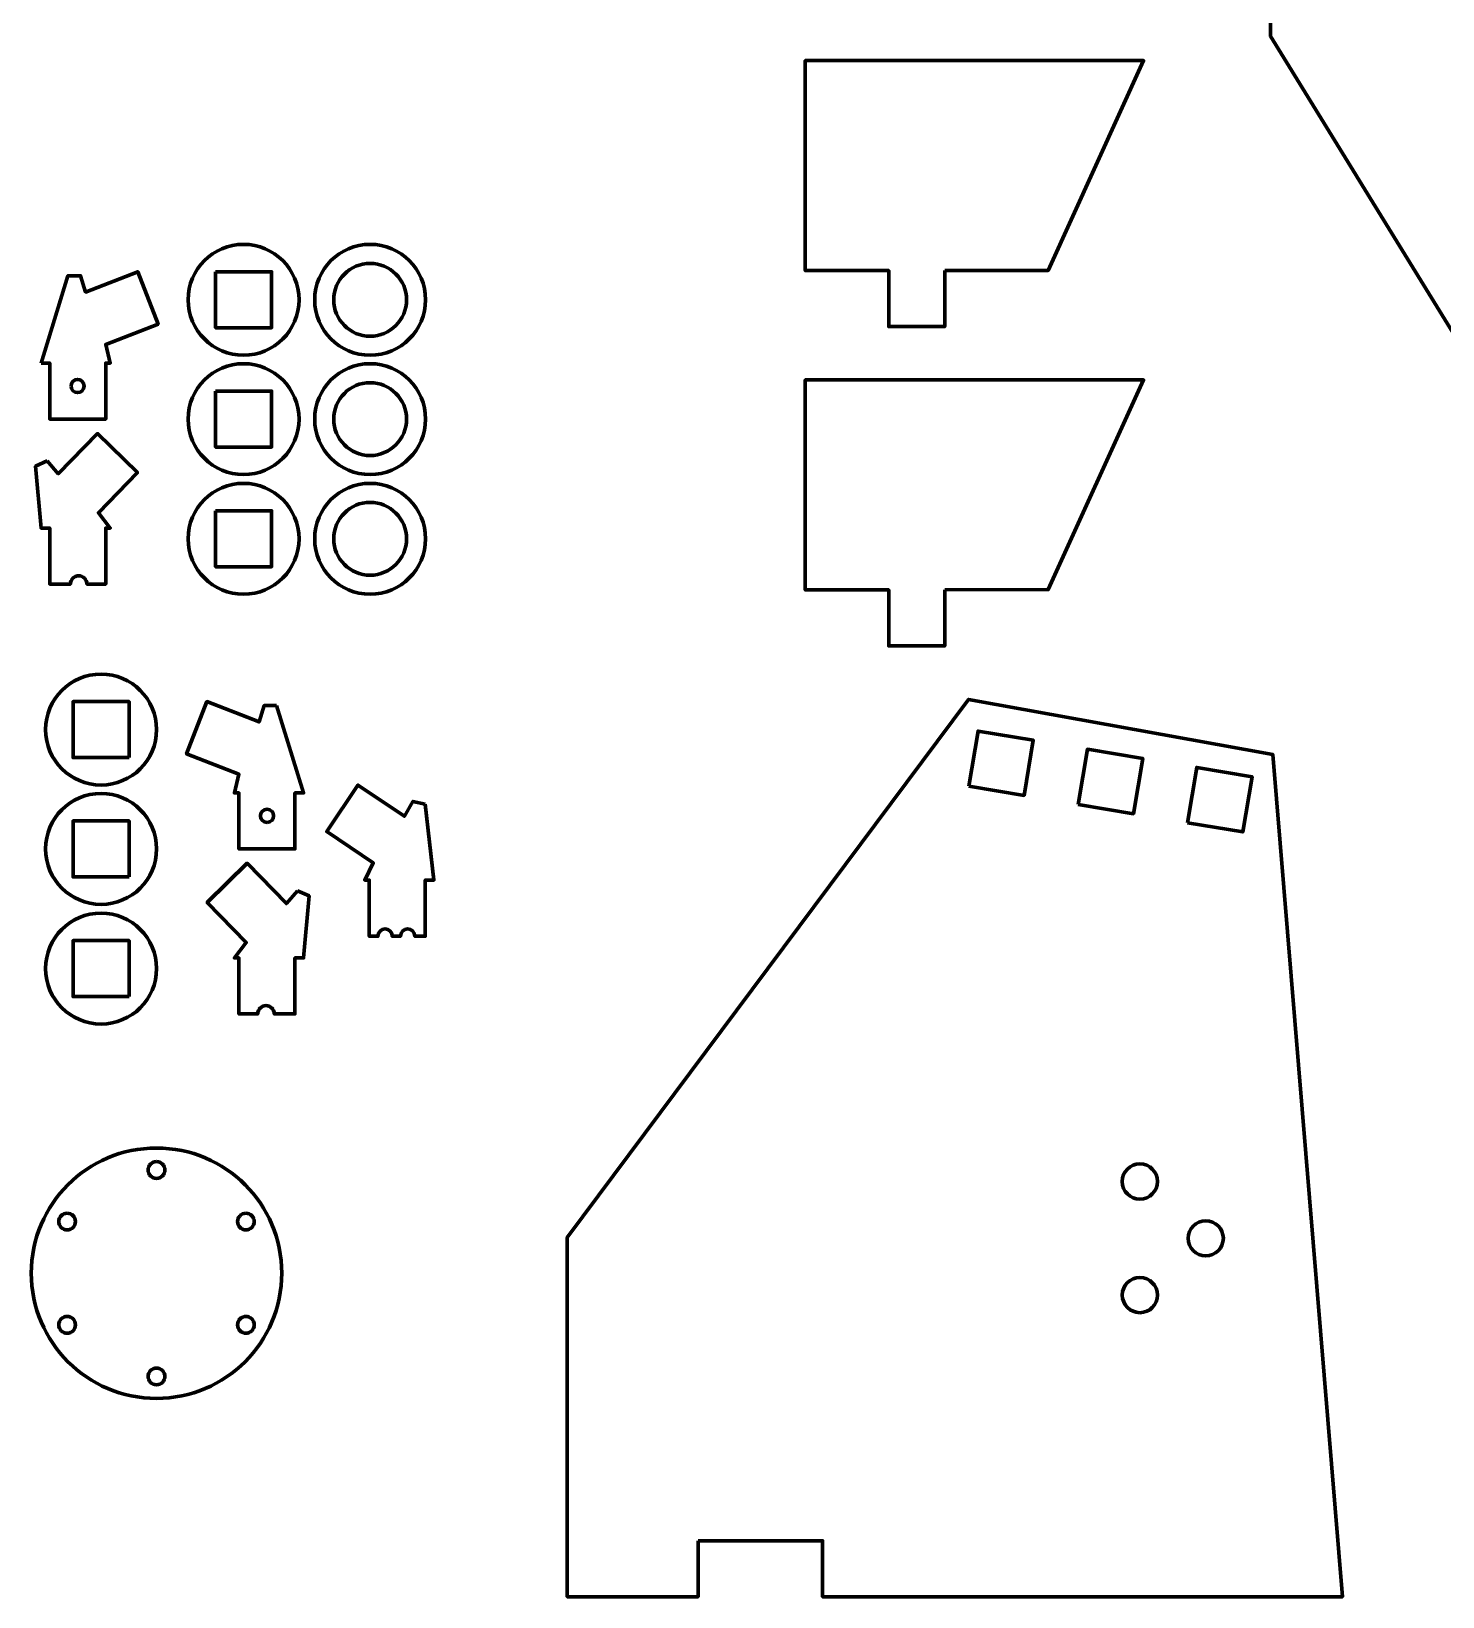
# Model space of a CAD drawing. Header units: inches. Extents: x 247 to 2765, y -1897 to -1110.
# Drawn here: x 344.6 to 420.2, y -1333.8 to -1250 of the extents above; entities that cross this region are included whole.
import ezdxf

# ---------------------------------------------------------------- set-up
doc = ezdxf.new("R2010")
doc.units = ezdxf.units.IN
doc.header["$MEASUREMENT"] = 0
doc.layers.add('Layer 1', color=7, linetype='Continuous')

# ---------------------------------------------------------------- blocks, each defined once
blk = doc.blocks.new('block 104')
at = {"layer": 'Layer 1', "color": 240, "lineweight": 70, "true_color": 0xec2227}
for points in [[(351.311, -1310.543), (351.559, -1310.543), (351.76, -1310.744), (351.76, -1310.992), (351.76, -1311.24), (351.559, -1311.441), (351.311, -1311.441), (351.063, -1311.441), (350.862, -1311.24), (350.862, -1310.992), (350.862, -1310.744), (351.063, -1310.543), (351.311, -1310.543)], [(346.525, -1313.307), (346.773, -1313.307), (346.974, -1313.508), (346.974, -1313.755), (346.974, -1314.004), (346.773, -1314.204), (346.525, -1314.204), (346.277, -1314.204), (346.077, -1314.004), (346.077, -1313.755), (346.077, -1313.508), (346.277, -1313.307), (346.525, -1313.307)], [(356.097, -1313.307), (356.345, -1313.307), (356.546, -1313.508), (356.546, -1313.756), (356.546, -1314.004), (356.345, -1314.205), (356.097, -1314.205), (355.85, -1314.205), (355.649, -1314.004), (355.649, -1313.756), (355.649, -1313.508), (355.85, -1313.307), (356.097, -1313.307)], [(346.525, -1318.834), (346.772, -1318.834), (346.974, -1319.035), (346.974, -1319.283), (346.974, -1319.53), (346.772, -1319.731), (346.525, -1319.731), (346.277, -1319.731), (346.076, -1319.53), (346.076, -1319.283), (346.076, -1319.035), (346.277, -1318.834), (346.525, -1318.834)], [(356.098, -1318.834), (356.346, -1318.834), (356.547, -1319.035), (356.547, -1319.283), (356.547, -1319.53), (356.346, -1319.731), (356.098, -1319.731), (355.85, -1319.731), (355.649, -1319.53), (355.649, -1319.283), (355.649, -1319.035), (355.85, -1318.834), (356.098, -1318.834)], [(351.311, -1321.597), (351.559, -1321.597), (351.76, -1321.798), (351.76, -1322.045), (351.76, -1322.293), (351.559, -1322.495), (351.311, -1322.495), (351.063, -1322.495), (350.862, -1322.293), (350.862, -1322.045), (350.862, -1321.798), (351.063, -1321.597), (351.311, -1321.597)]]:
    blk.add_open_spline(points, degree=3, knots=[0, 0, 0, 0, 1, 1, 1, 2, 2, 2, 3, 3, 3, 4, 4, 4, 4], dxfattribs=at)
blk = doc.blocks.new('block 103')
at = {"layer": 'Layer 1', "color": 18, "lineweight": 70, "true_color": 0x010101}
blk.add_open_spline([(351.311, -1309.816), (355.013, -1309.816), (358.014, -1312.817), (358.014, -1316.519), (358.014, -1320.221), (355.013, -1323.222), (351.311, -1323.222), (347.609, -1323.222), (344.609, -1320.221), (344.609, -1316.519), (344.609, -1312.817), (347.609, -1309.816), (351.311, -1309.816)], degree=3, knots=[0, 0, 0, 0, 1, 1, 1, 2, 2, 2, 3, 3, 3, 4, 4, 4, 4], dxfattribs=at)
at = {"layer": 'Layer 1'}
blk.add_blockref('block 104', (0, 0), dxfattribs=at)
blk = doc.blocks.new('block 115')
at = {"layer": 'Layer 1', "color": 240, "lineweight": 70, "true_color": 0xec2227}
for points in [[(403.953, -1312.55), (403.432, -1312.549), (403.012, -1312.129), (403.012, -1311.61), (403.012, -1311.088), (403.432, -1310.668), (403.952, -1310.668), (404.473, -1310.668), (404.894, -1311.089), (404.893, -1311.608), (404.894, -1312.13), (404.473, -1312.549), (403.953, -1312.55)], [(407.481, -1313.709), (408.001, -1313.709), (408.422, -1314.13), (408.422, -1314.65), (408.422, -1315.17), (408.001, -1315.591), (407.481, -1315.591), (406.961, -1315.591), (406.54, -1315.17), (406.54, -1314.65), (406.54, -1314.13), (406.961, -1313.709), (407.481, -1313.709)], [(403.953, -1318.633), (403.433, -1318.633), (403.012, -1318.212), (403.012, -1317.691), (403.012, -1317.171), (403.433, -1316.751), (403.953, -1316.75), (404.473, -1316.75), (404.893, -1317.173), (404.893, -1317.691), (404.894, -1318.211), (404.473, -1318.633), (403.953, -1318.633)]]:
    blk.add_open_spline(points, degree=3, knots=[0, 0, 0, 0, 1, 1, 1, 2, 2, 2, 3, 3, 3, 4, 4, 4, 4], dxfattribs=at)
blk = doc.blocks.new('block 114')
at = {"layer": 'Layer 1', "color": 18, "lineweight": 70, "true_color": 0x010101}
for points in [[(380.303, -1330.848), (386.969, -1330.842), (386.972, -1333.841), (414.8, -1333.841), (411.071, -1288.743), (394.78, -1285.79), (373.3, -1314.6), (373.298, -1333.841), (380.305, -1333.841), (380.303, -1330.848)], [(394.795, -1290.447), (395.288, -1287.486), (398.247, -1287.98), (397.755, -1290.938), (394.795, -1290.447)], [(400.65, -1291.422), (401.142, -1288.463), (404.103, -1288.955), (403.611, -1291.917), (400.65, -1291.422)], [(406.506, -1292.396), (406.999, -1289.438), (409.957, -1289.931), (409.465, -1292.889), (406.506, -1292.396)]]:
    blk.add_lwpolyline(points, dxfattribs=at)
at = {"layer": 'Layer 1'}
blk.add_blockref('block 115', (0, 0), dxfattribs=at)

msp = doc.modelspace()

# ---------------------------------------------------------------- linework, layer by layer
at = {"layer": 'Layer 1', "color": 18, "lineweight": 70, "true_color": 0x010101}
for points in [[(508.1, -1188.35), (474.065, -1176.903), (454.989, -1176.903), (420.953, -1188.35), (410.944, -1231.956), (410.944, -1250.273), (429.333, -1280.16), (499.72, -1280.16), (518.108, -1250.273), (518.108, -1231.956), (508.1, -1188.35)], [(393.507, -1262.832), (393.507, -1265.832), (390.507, -1265.832), (390.507, -1262.832), (386.038, -1262.832), (386.038, -1251.587), (404.148, -1251.587), (399.047, -1262.818), (393.507, -1262.832)], [(345.131, -1267.784), (345.595, -1267.784), (345.595, -1270.784), (348.595, -1270.784), (348.595, -1267.784), (348.835, -1267.784), (348.596, -1266.781), (351.391, -1265.692), (350.307, -1262.893), (347.511, -1263.982), (347.248, -1263.108), (346.571, -1263.108), (345.131, -1267.784)], [(354.471, -1262.893), (357.471, -1262.893), (357.471, -1265.893), (354.471, -1265.893), (354.471, -1262.893)], [(393.507, -1279.929), (393.507, -1282.928), (390.507, -1282.928), (390.507, -1279.929), (386.038, -1279.929), (386.038, -1268.684), (404.148, -1268.684), (399.047, -1279.914), (393.507, -1279.929)], [(354.471, -1269.284), (357.471, -1269.284), (357.471, -1272.284), (354.471, -1272.284), (354.471, -1269.284)], [(354.471, -1275.692), (357.471, -1275.692), (357.471, -1278.692), (354.471, -1278.692), (354.471, -1275.692)], [(349.843, -1288.91), (346.843, -1288.91), (346.843, -1285.91), (349.843, -1285.91), (349.843, -1288.91)], [(357.743, -1286.125), (357.066, -1286.125), (356.803, -1286.999), (354.006, -1285.91), (352.923, -1288.708), (355.718, -1289.798), (355.479, -1290.801), (355.719, -1290.801), (355.719, -1293.801), (358.719, -1293.801), (358.719, -1290.801), (359.183, -1290.801), (357.743, -1286.125)], [(349.843, -1295.3), (346.843, -1295.3), (346.843, -1292.3), (349.843, -1292.3), (349.843, -1295.3)], [(349.843, -1301.708), (346.843, -1301.708), (346.843, -1298.708), (349.843, -1298.708), (349.843, -1301.708)]]:
    msp.add_lwpolyline(points, dxfattribs=at)
for points, knots in [([(353.003, -1264.393), (353.003, -1266.033), (354.332, -1267.361), (355.971, -1267.361), (357.61, -1267.361), (358.939, -1266.033), (358.939, -1264.393), (358.939, -1262.755), (357.609, -1261.426), (355.971, -1261.426), (354.332, -1261.426), (353.003, -1262.755), (353.003, -1264.393)], [0, 0, 0, 0, 1, 1, 1, 2, 2, 2, 3, 3, 3, 4, 4, 4, 4]), ([(359.778, -1264.393), (359.778, -1266.033), (361.107, -1267.361), (362.746, -1267.361), (364.385, -1267.361), (365.713, -1266.033), (365.713, -1264.393), (365.713, -1262.755), (364.384, -1261.426), (362.746, -1261.426), (361.107, -1261.426), (359.778, -1262.755), (359.778, -1264.393)], [0, 0, 0, 0, 1, 1, 1, 2, 2, 2, 3, 3, 3, 4, 4, 4, 4]), ([(360.796, -1264.393), (360.796, -1263.317), (361.669, -1262.445), (362.746, -1262.445), (363.822, -1262.445), (364.696, -1263.318), (364.696, -1264.393), (364.696, -1265.472), (363.822, -1266.344), (362.746, -1266.344), (361.668, -1266.344), (360.796, -1265.472), (360.796, -1264.393)], [0, 0, 0, 0, 1, 1, 1, 2, 2, 2, 3, 3, 3, 4, 4, 4, 4]), ([(353.003, -1270.784), (353.003, -1272.423), (354.332, -1273.752), (355.971, -1273.752), (357.61, -1273.752), (358.939, -1272.423), (358.939, -1270.784), (358.939, -1269.145), (357.609, -1267.816), (355.971, -1267.816), (354.332, -1267.816), (353.003, -1269.144), (353.003, -1270.784)], [0, 0, 0, 0, 1, 1, 1, 2, 2, 2, 3, 3, 3, 4, 4, 4, 4]), ([(359.778, -1270.784), (359.778, -1272.423), (361.107, -1273.752), (362.746, -1273.752), (364.385, -1273.752), (365.713, -1272.423), (365.713, -1270.784), (365.713, -1269.145), (364.384, -1267.816), (362.746, -1267.816), (361.107, -1267.816), (359.778, -1269.145), (359.778, -1270.784)], [0, 0, 0, 0, 1, 1, 1, 2, 2, 2, 3, 3, 3, 4, 4, 4, 4]), ([(346.733, -1269.015), (346.733, -1268.819), (346.891, -1268.662), (347.086, -1268.662), (347.281, -1268.662), (347.438, -1268.819), (347.438, -1269.015), (347.438, -1269.209), (347.281, -1269.367), (347.086, -1269.367), (346.891, -1269.367), (346.733, -1269.209), (346.733, -1269.015)], [0, 0, 0, 0, 1, 1, 1, 2, 2, 2, 3, 3, 3, 4, 4, 4, 4]), ([(360.796, -1270.784), (360.796, -1269.707), (361.669, -1268.833), (362.746, -1268.833), (363.822, -1268.833), (364.696, -1269.708), (364.696, -1270.784), (364.696, -1271.86), (363.822, -1272.734), (362.746, -1272.734), (361.668, -1272.734), (360.796, -1271.86), (360.796, -1270.784)], [0, 0, 0, 0, 1, 1, 1, 2, 2, 2, 3, 3, 3, 4, 4, 4, 4]), ([(345.449, -1273.023), (345.449, -1273.023), (346.052, -1273.708), (346.052, -1273.708), (346.052, -1273.708), (348.143, -1271.556), (348.143, -1271.556), (348.143, -1271.556), (350.29, -1273.651), (350.29, -1273.651), (350.29, -1273.651), (348.201, -1275.802), (348.201, -1275.802), (348.201, -1275.802), (348.835, -1276.617), (348.835, -1276.617), (348.835, -1276.617), (348.595, -1276.617), (348.595, -1276.617), (348.595, -1276.617), (348.595, -1279.617), (348.595, -1279.617), (348.595, -1279.617), (347.585, -1279.617), (347.585, -1279.617), (347.585, -1279.373), (347.388, -1279.176), (347.144, -1279.176), (346.902, -1279.176), (346.703, -1279.373), (346.703, -1279.617), (346.703, -1279.617), (345.595, -1279.617), (345.595, -1279.617), (345.595, -1279.617), (345.595, -1276.617), (345.595, -1276.617), (345.595, -1276.617), (345.131, -1276.617), (345.131, -1276.617), (345.131, -1276.617), (344.834, -1273.304), (344.834, -1273.304), (344.834, -1273.304), (345.449, -1273.023), (345.449, -1273.023)], [0, 0, 0, 0, 1, 1, 1, 2, 2, 2, 3, 3, 3, 4, 4, 4, 5, 5, 5, 6, 6, 6, 7, 7, 7, 8, 8, 8, 9, 9, 9, 10, 10, 10, 11, 11, 11, 12, 12, 12, 13, 13, 13, 14, 14, 14, 15, 15, 15, 15]), ([(353.003, -1277.192), (353.003, -1278.831), (354.332, -1280.16), (355.971, -1280.16), (357.61, -1280.16), (358.939, -1278.831), (358.939, -1277.192), (358.939, -1275.553), (357.609, -1274.224), (355.971, -1274.224), (354.332, -1274.224), (353.003, -1275.552), (353.003, -1277.192)], [0, 0, 0, 0, 1, 1, 1, 2, 2, 2, 3, 3, 3, 4, 4, 4, 4]), ([(359.778, -1277.192), (359.778, -1278.831), (361.107, -1280.16), (362.746, -1280.16), (364.385, -1280.16), (365.713, -1278.831), (365.713, -1277.192), (365.713, -1275.553), (364.384, -1274.224), (362.746, -1274.224), (361.107, -1274.224), (359.778, -1275.552), (359.778, -1277.192)], [0, 0, 0, 0, 1, 1, 1, 2, 2, 2, 3, 3, 3, 4, 4, 4, 4]), ([(360.796, -1277.192), (360.796, -1276.115), (361.669, -1275.242), (362.746, -1275.242), (363.822, -1275.242), (364.696, -1276.116), (364.696, -1277.192), (364.696, -1278.268), (363.822, -1279.142), (362.746, -1279.142), (361.668, -1279.142), (360.796, -1278.269), (360.796, -1277.192)], [0, 0, 0, 0, 1, 1, 1, 2, 2, 2, 3, 3, 3, 4, 4, 4, 4]), ([(348.343, -1284.442), (346.704, -1284.442), (345.375, -1285.772), (345.375, -1287.41), (345.375, -1289.049), (346.705, -1290.378), (348.343, -1290.378), (349.982, -1290.378), (351.311, -1289.049), (351.311, -1287.41), (351.311, -1285.772), (349.982, -1284.442), (348.343, -1284.442)], [0, 0, 0, 0, 1, 1, 1, 2, 2, 2, 3, 3, 3, 4, 4, 4, 4]), ([(348.343, -1290.832), (346.704, -1290.832), (345.375, -1292.16), (345.375, -1293.8), (345.375, -1295.439), (346.705, -1296.768), (348.343, -1296.768), (349.982, -1296.768), (351.311, -1295.438), (351.311, -1293.8), (351.311, -1292.16), (349.982, -1290.832), (348.343, -1290.832)], [0, 0, 0, 0, 1, 1, 1, 2, 2, 2, 3, 3, 3, 4, 4, 4, 4]), ([(365.694, -1291.407), (365.694, -1291.407), (365.034, -1291.259), (365.034, -1291.259), (365.034, -1291.259), (364.586, -1292.054), (364.586, -1292.054), (364.586, -1292.054), (362.096, -1290.378), (362.096, -1290.378), (362.096, -1290.378), (360.426, -1292.87), (360.426, -1292.87), (360.426, -1292.87), (362.914, -1294.546), (362.914, -1294.546), (362.914, -1294.546), (362.46, -1295.472), (362.46, -1295.472), (362.46, -1295.472), (362.701, -1295.472), (362.701, -1295.472), (362.701, -1295.472), (362.701, -1298.472), (362.701, -1298.472), (362.701, -1298.472), (363.164, -1298.472), (363.164, -1298.472), (363.164, -1298.258), (363.336, -1298.085), (363.55, -1298.085), (363.763, -1298.085), (363.935, -1298.257), (363.935, -1298.472), (363.935, -1298.472), (364.369, -1298.472), (364.369, -1298.472), (364.369, -1298.258), (364.542, -1298.085), (364.755, -1298.085), (364.968, -1298.085), (365.14, -1298.257), (365.14, -1298.472), (365.14, -1298.472), (365.701, -1298.472), (365.701, -1298.472), (365.701, -1298.472), (365.701, -1295.472), (365.701, -1295.472), (365.701, -1295.472), (366.165, -1295.472), (366.165, -1295.472), (366.165, -1295.472), (365.694, -1291.407), (365.694, -1291.407)], [0, 0, 0, 0, 1, 1, 1, 2, 2, 2, 3, 3, 3, 4, 4, 4, 5, 5, 5, 6, 6, 6, 7, 7, 7, 8, 8, 8, 9, 9, 9, 10, 10, 10, 11, 11, 11, 12, 12, 12, 13, 13, 13, 14, 14, 14, 15, 15, 15, 16, 16, 16, 17, 17, 17, 18, 18, 18, 18]), ([(357.228, -1292.382), (357.033, -1292.382), (356.876, -1292.225), (356.876, -1292.029), (356.876, -1291.835), (357.033, -1291.677), (357.228, -1291.677), (357.423, -1291.677), (357.581, -1291.835), (357.581, -1292.029), (357.581, -1292.225), (357.423, -1292.382), (357.228, -1292.382)], [0, 0, 0, 0, 1, 1, 1, 2, 2, 2, 3, 3, 3, 4, 4, 4, 4]), ([(358.865, -1296.039), (358.865, -1296.039), (358.262, -1296.725), (358.262, -1296.725), (358.262, -1296.725), (356.17, -1294.571), (356.17, -1294.571), (356.17, -1294.571), (354.023, -1296.666), (354.023, -1296.666), (354.023, -1296.666), (356.113, -1298.818), (356.113, -1298.818), (356.113, -1298.818), (355.479, -1299.632), (355.479, -1299.632), (355.479, -1299.632), (355.719, -1299.632), (355.719, -1299.632), (355.719, -1299.632), (355.719, -1302.632), (355.719, -1302.632), (355.719, -1302.632), (356.728, -1302.632), (356.728, -1302.632), (356.728, -1302.388), (356.926, -1302.191), (357.169, -1302.191), (357.413, -1302.191), (357.61, -1302.388), (357.61, -1302.632), (357.61, -1302.632), (358.719, -1302.632), (358.719, -1302.632), (358.719, -1302.632), (358.719, -1299.632), (358.719, -1299.632), (358.719, -1299.632), (359.183, -1299.632), (359.183, -1299.632), (359.183, -1299.632), (359.479, -1296.319), (359.479, -1296.319), (359.479, -1296.319), (358.865, -1296.039), (358.865, -1296.039)], [0, 0, 0, 0, 1, 1, 1, 2, 2, 2, 3, 3, 3, 4, 4, 4, 5, 5, 5, 6, 6, 6, 7, 7, 7, 8, 8, 8, 9, 9, 9, 10, 10, 10, 11, 11, 11, 12, 12, 12, 13, 13, 13, 14, 14, 14, 15, 15, 15, 15]), ([(348.343, -1297.24), (346.704, -1297.24), (345.375, -1298.568), (345.375, -1300.208), (345.375, -1301.846), (346.705, -1303.176), (348.343, -1303.176), (349.982, -1303.176), (351.311, -1301.845), (351.311, -1300.208), (351.311, -1298.568), (349.982, -1297.24), (348.343, -1297.24)], [0, 0, 0, 0, 1, 1, 1, 2, 2, 2, 3, 3, 3, 4, 4, 4, 4])]:
    msp.add_open_spline(points, degree=3, knots=knots, dxfattribs=at)

# ---------------------------------------------------------------- block references
at = {"layer": 'Layer 1'}
for name in ['block 114', 'block 103']:
    msp.add_blockref(name, (0, 0), dxfattribs=at)

doc.saveas('drawing.dxf')
